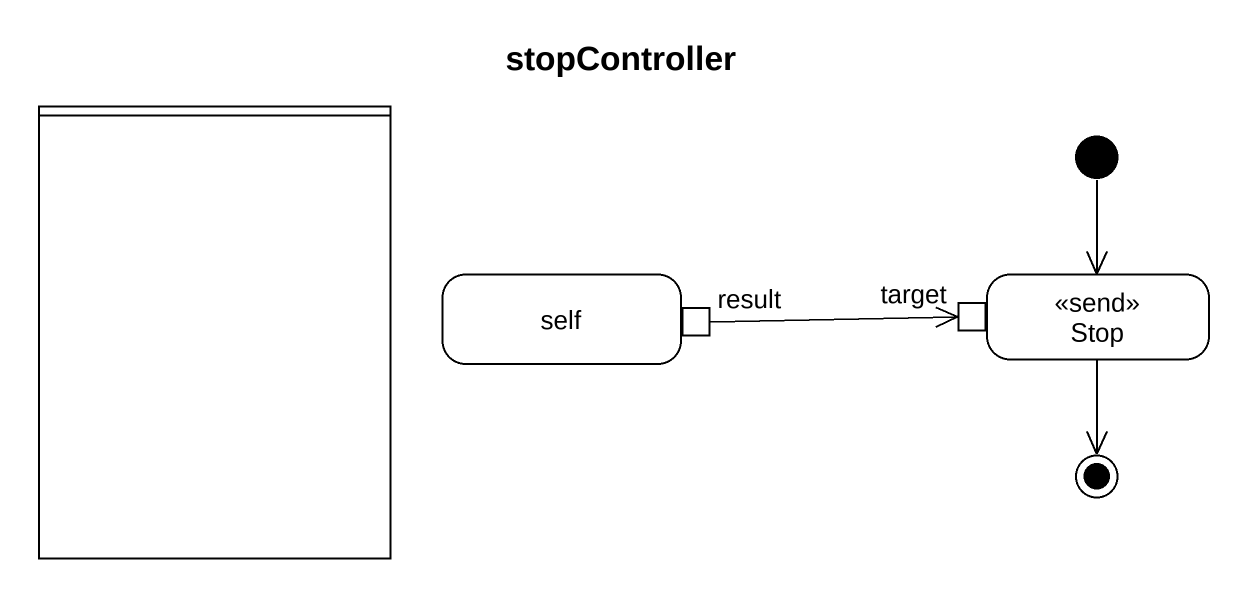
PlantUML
@startuml
title stopController
hide empty description
state " " as lane1 <<partition>>
state self {
  state result <<outputPin>>
}
state "Stop" as Stop_ <<send>> {
  state target <<inputPin>>
}
[*] --> Stop_
result -right-> target
Stop_ --> [*]
@enduml
